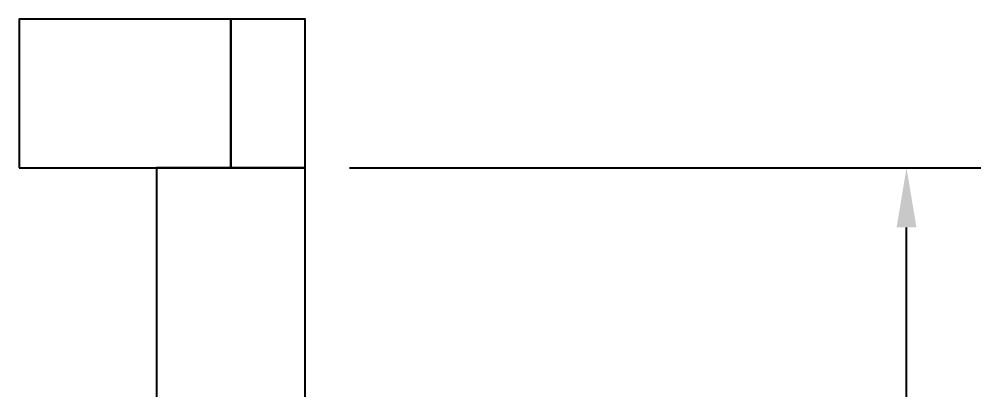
# Model space of a CAD drawing. Header units: centimetres. Extents: x -136 to 1955, y -1012 to 1233.
# Drawn here: x 1445.2 to 1510, y 236.1 to 261 of the extents above; entities that cross this region are included whole.
import ezdxf

# ---------------------------------------------------------------- set-up
doc = ezdxf.new("R2010")
doc.units = ezdxf.units.CM
for name, color, linetype in [('DIS_DUVAR_100', 30, 'Continuous'), ('KOSE_PROFIL_100', 8, 'Continuous'), ('OZEL_PANEL_OLCU_CM', 3, 'Continuous')]:
    doc.layers.add(name, color=color, linetype=linetype)
doc.styles.get("Standard").update_dxf_attribs({"font": 'Arial.ttf'})
doc.dimstyles.new('ISO-25', dxfattribs={"dimtxt": 2.5, "dimasz": 2.5, "dimexe": 1.25, "dimexo": 0.625, "dimtad": 1, "dimtxsty": 'Standard', "dimcen": 2.5, "dimadec": 0, "dimazin": 0, "dimtfac": 1, "dimtmove": 0, "dimatfit": 3, "dimfxl": 1, "dimarcsym": 0})

# ---------------------------------------------------------------- blocks, each defined once
blk = doc.blocks.new('VER_V_1205_100')
blk.add_lwpolyline([(0, 0), (10, 0), (10, 120.5), (0, 120.5)], close=True)
blk = doc.blocks.new('VER_BAG_50_100')
blk.add_lwpolyline([(0, 0), (5, 0), (5, 10), (0, 10)], close=True)
blk = doc.blocks.new('KROKI_DIS_KAPILI_1255_100')
blk.add_lwpolyline([(111.25, 0), (125.5, 0), (125.5, 10), (111.25, 10)], close=True)
blk = doc.blocks.new('*D110')
at = {"layer": 'Defpoints', "color": 0, "transparency": 16777216}
for p in [(1464.5, 251), (1505, 251), (1464.5, 130.5)]:
    blk.add_point(p, dxfattribs=at)
at = {"layer": 'OZEL_PANEL_OLCU_CM', "color": 0, "lineweight": -2, "transparency": 16777216}
for p, q in [((1467.5, 251), (1510, 251)), ((1505, 134.5), (1505, 247)), ((1467.5, 130.5), (1510, 130.5))]:
    blk.add_line(p, q, dxfattribs=at)
at = {"layer": 'OZEL_PANEL_OLCU_CM', "color": 0, "transparency": 16777216}
for points in [[(1504.333, 247), (1505.667, 247), (1505, 251)], [(1504.333, 134.5), (1505.667, 134.5), (1505, 130.5)]]:
    blk.add_solid(points, dxfattribs=at)
at = {"layer": 'OZEL_PANEL_OLCU_CM', "color": 0, "transparency": 16777216, "insert": (1493.986, 190.75), "char_height": 15, "attachment_point": 5, "rotation": 90}
blk.add_mtext('120,5', dxfattribs=at)

msp = doc.modelspace()

# ---------------------------------------------------------------- block references
at = {"layer": 'DIS_DUVAR_100'}
for name, p in [('KROKI_DIS_KAPILI_1255_100', (1334, 251)), ('VER_V_1205_100', (1454.5, 130.5))]:
    msp.add_blockref(name, p, dxfattribs=at)
at = {"layer": 'KOSE_PROFIL_100'}
msp.add_blockref('VER_BAG_50_100', (1459.5, 251), dxfattribs=at)

# ---------------------------------------------------------------- dimensions: what is measured, and where the dimension line sits
at = {"layer": 'OZEL_PANEL_OLCU_CM'}
dim = msp.add_linear_dim(base=(1505, 251), p1=(1464.5, 130.5), p2=(1464.5, 251), angle=90, dimstyle='ISO-25', override={"dimtxt": 15, "dimasz": 4, "dimexe": 5, "dimexo": 3, "dimgap": 2, "dimdec": 1, "dimtix": 1, "dimatfit": 1}, dxfattribs=at)
dim.commit()
dim.dimension.update_dxf_attribs({"geometry": '*D110', "text_midpoint": (1493.986, 190.75)})

doc.saveas('drawing.dxf')
